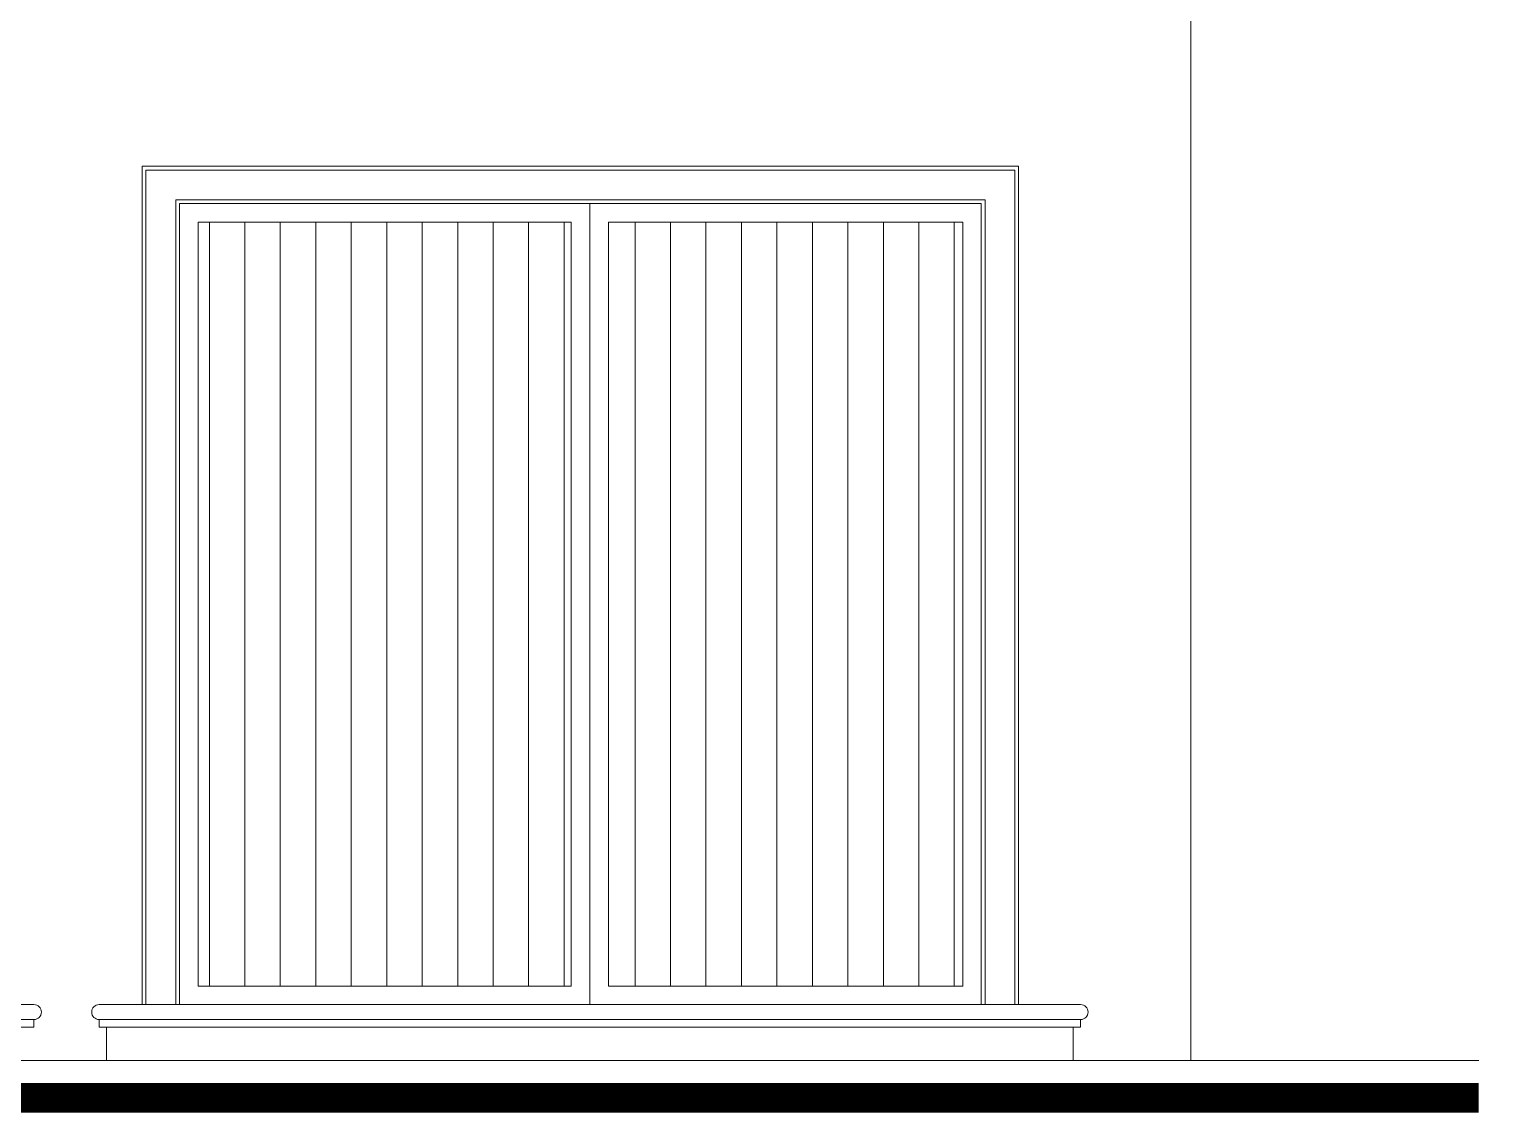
# Model space of a CAD drawing. Header units: millimetres. Extents: x 219.2 to 298.5, y 137.8 to 166.3.
# Drawn here: x 260.757 to 264.689, y 159.702 to 162.61 of the extents above; entities that cross this region are included whole.
import ezdxf

# ---------------------------------------------------------------- set-up
doc = ezdxf.new("R2010")
doc.units = ezdxf.units.MM
doc.layers.add('fach00', color=33, linetype='Continuous', lineweight=0)
doc.layers.add('fach20', color=160, linetype='Continuous', lineweight=20)

msp = doc.modelspace()

# ---------------------------------------------------------------- hatches: boundary and pattern name
at = {"layer": 'fach00'}
h = msp.add_hatch(dxfattribs=at)
h.set_pattern_fill('LINE', color=256, scale=0.03, angle=90, style=0)
h.set_pattern_definition([(90, (76.74072, 29.46587), (-0.09525, 6e-18), [])])
h.paths.add_polyline_path([(262.2119, 162.092), (261.2099, 162.092), (261.2099, 160.042), (262.2119, 160.042)])
h.paths.add_polyline_path([(262.3119, 160.042), (263.2627, 160.042), (263.2627, 162.092), (262.3119, 162.092)])

# ---------------------------------------------------------------- linework, layer by layer
msp.add_line((262.2619, 162.142), (262.2619, 159.992), dxfattribs=at)
for points in [[(263.4027, 159.992), (263.4027, 162.232), (261.0699, 162.232), (261.0699, 159.992)], [(263.3227, 159.992), (263.3227, 162.152), (261.1499, 162.152), (261.1499, 159.992)]]:
    msp.add_lwpolyline(points, dxfattribs=at)
for points in [[(262.2119, 162.092), (261.2099, 162.092), (261.2099, 160.042), (262.2119, 160.042)], [(263.2627, 162.092), (262.3119, 162.092), (262.3119, 160.042), (263.2627, 160.042)]]:
    msp.add_lwpolyline(points, close=True, dxfattribs=at)
at = {"layer": 'fach20'}
for p, q in [((263.8757, 165.0434), (263.8757, 159.842)), ((260.769, 159.992), (259.5124, 159.992)), ((263.5795, 159.992), (260.9442, 159.992)), ((260.769, 159.952), (259.5124, 159.952)), ((260.769, 159.932), (259.5124, 159.932)), ((260.769, 159.952), (260.769, 159.932)), ((260.9442, 159.952), (263.5795, 159.952)), ((260.9442, 159.952), (260.9442, 159.932)), ((263.5795, 159.932), (260.9442, 159.932)), ((260.9642, 159.932), (260.9642, 159.842)), ((263.5595, 159.932), (263.5595, 159.842)), ((263.5795, 159.952), (263.5795, 159.932)), ((264.6485, 159.842), (258.1262, 159.842))]:
    msp.add_line(p, q, dxfattribs=at)
for points in [[(263.4127, 159.992), (263.4127, 162.242), (261.0599, 162.242), (261.0599, 159.992)], [(263.3127, 159.992), (263.3127, 162.142), (261.1599, 162.142), (261.1599, 159.992)]]:
    msp.add_lwpolyline(points, dxfattribs=at)
at = {"layer": 'fach20', "const_width": 0.08}
msp.add_lwpolyline([(264.6485, 159.742), (258.1262, 159.742)], dxfattribs=at)
at = {"layer": 'fach20'}
for centre, start, end in [((260.769, 159.972), 270, 90), ((260.9442, 159.972), 90, 270), ((263.5795, 159.972), 270, 90)]:
    msp.add_arc(centre, 0.02, start, end, dxfattribs=at)

doc.saveas('drawing.dxf')
